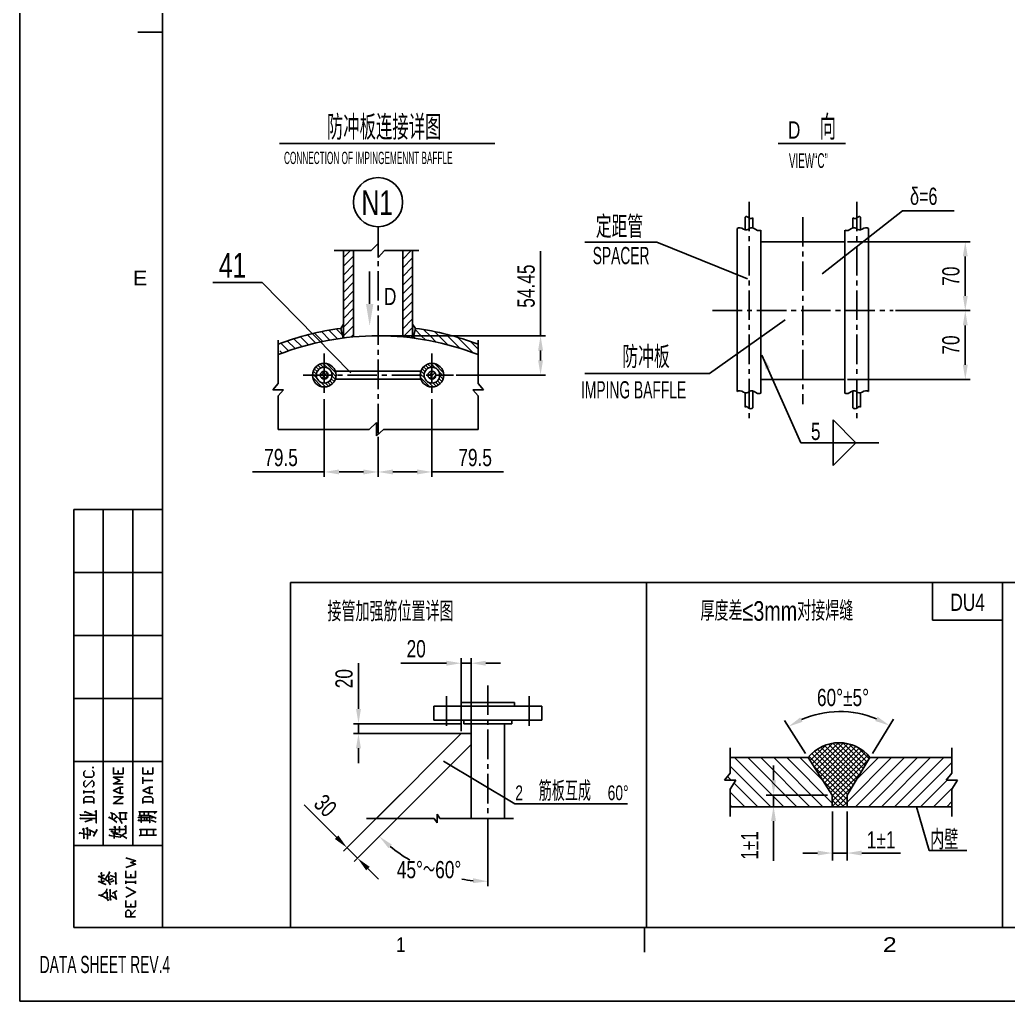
# Model space of a CAD drawing. Extents: x 0 to 840, y 0 to 594.
# Drawn here: x 0 to 201, y 0 to 199.5 of the extents above; entities that cross this region are included whole.
import ezdxf
from ezdxf.enums import TextEntityAlignment as Align

# ---------------------------------------------------------------- set-up
doc = ezdxf.new("R2010")
doc.units = 0
doc.header["$LTSCALE"] = 8
doc.linetypes.add('CENTER2', pattern=[1.125, 0.75, -0.125, 0.125, -0.125])
doc.layers.get('0').update_dxf_attribs({"color": 2, "linetype": 'CONTINUOUS'})
doc.layers.get('DEFPOINTS').update_dxf_attribs({"linetype": 'CONTINUOUS'})
for name, color, linetype in [('3', 3, 'CENTER2'), ('5', 2, 'CONTINUOUS'), ('BORDER', 2, 'CONTINUOUS'), ('OT', 1, 'CONTINUOUS'), ('TEXT', 7, 'CONTINUOUS'), ('X4600A1$0$BORDER', 7, 'CONTINUOUS')]:
    doc.layers.add(name, color=color, linetype=linetype)
doc.styles.get("Standard").update_dxf_attribs({"font": 'JDECSTD', "width": 0.75, "bigfont": 'HZDX'})
doc.styles.add('X4600A1$0$STANDARD', font='AUCAD', dxfattribs={"width": 0.8})
doc.dimstyles.get("Standard").update_dxf_attribs({"dimtxt": 0.18, "dimasz": 0.18, "dimexe": 0.18, "dimexo": 0.0625, "dimgap": 0.09, "dimtad": 0, "dimtih": 1, "dimtoh": 1, "dimzin": 0, "dimdsep": 46, "dimtxsty": 'Standard', "dimcen": 0.09, "dimadec": 0, "dimazin": 0, "dimtfac": 1, "dimtofl": 0, "dimtmove": 1, "dimatfit": 3, "dimfxl": 0, "dimtolj": 1, "dimarcsym": 0})
doc.dimstyles.new('STANDARD$0', dxfattribs={"dimscale": 0, "dimtxt": 3.5, "dimasz": 3, "dimexe": 1, "dimexo": 0.5, "dimgap": 1, "dimtad": 1, "dimdsep": 46, "dimtxsty": 'Standard', "dimcen": 0, "dimclrd": 7, "dimclre": 7, "dimclrt": 7, "dimadec": 0, "dimazin": 0, "dimtfac": 0.714286, "dimtmove": 0, "dimatfit": 3, "dimfxl": 0, "dimtolj": 1, "dimarcsym": 0})
doc.dimstyles.new('STANDARD$2', dxfattribs={"dimscale": 0, "dimtxt": 3.5, "dimasz": 3, "dimexe": 1, "dimexo": 0.0625, "dimgap": 0.09, "dimtad": 0, "dimtih": 1, "dimtoh": 1, "dimzin": 0, "dimdsep": 46, "dimtxsty": 'Standard', "dimcen": 0.09, "dimclrt": 7, "dimazin": 0, "dimtfac": 1, "dimtofl": 0, "dimtmove": 0, "dimatfit": 3, "dimfxl": 0, "dimtolj": 1, "dimarcsym": 0})
pattern_1 = [(315, (-214.8792, -75.3702), (0.3535534, 0.3535534), [])]
pattern_2 = [(45, (-214.8792, -75.3702), (-0.3535534, 0.3535534), [])]

# ---------------------------------------------------------------- blocks, each defined once
blk = doc.blocks.new('*X25')
at = {"color": 0}
for p, q in [((343.36, 144.54), (335.13, 152.77)), ((346.01, 144.54), (336.01, 154.54)), ((348.67, 144.54), (338.67, 154.54)), ((351.32, 144.54), (341.32, 154.54)), ((353.97, 144.54), (343.97, 154.54)), ((355.87, 145.3), (346.62, 154.54)), ((354.02, 149.79), (349.27, 154.54)), ((335.31, 149.95), (334.58, 150.67)), ((340.71, 144.54), (335.9, 149.35)), ((338.06, 144.54), (335.13, 147.47)), ((335.41, 144.54), (335.13, 144.82))]:
    blk.add_line(p, q, dxfattribs=at)
blk = doc.blocks.new('节点图')
for p, q in [((55.05, 85.12), (55.05, 15.12)), ((127.45, 85.12), (127.45, 15.12)), ((199.85, 85.12), (199.85, 15.12)), ((272.25, 85.12), (272.25, 15.12))]:
    blk.add_line(p, q)
at = {"layer": 'OT'}
blk.add_line((55.07, 85.12), (344.65, 85.12), dxfattribs=at)
blk = doc.blocks.new('*D30')
at = {"layer": 'DEFPOINTS', "color": 0}
for p in [(95.16, 64.21), (91.76, 52.17), (76.74, 37.15), (95.16, 35.15), (79.56, 28.54)]:
    blk.add_point(p, dxfattribs=at)
at = {"layer": 'TEXT', "color": 0}
for p, q in [((76.7, 37.11), (72.39, 32.79)), ((95.16, 35.09), (95.16, 23.36))]:
    blk.add_line(p, q, dxfattribs=at)
for start, end in [(230.509, 239.5237), (260.2715, 264.491)]:
    blk.add_arc((95.16, 55.57), 31.21, start, end, dxfattribs=at)
for points in [[(74.98, 31.11), (75.65, 31.85), (73.09, 33.5)], [(92.19, 25), (92.14, 24), (95.16, 24.36)]]:
    blk.add_solid(points, dxfattribs=at)
at = {"layer": 'TEXT', "color": 7, "insert": (83.22, 26.73), "char_height": 3.5, "attachment_point": 5}
blk.add_mtext('\\A1;45%%D～60%%D', dxfattribs=at)
blk = doc.blocks.new('*D31')
at = {"layer": 'DEFPOINTS', "color": 0}
for p in [(89.76, 68.71), (89.76, 54.41), (91.76, 54.41)]:
    blk.add_point(p, dxfattribs=at)
at = {"layer": 'TEXT', "color": 7, "lineweight": -2}
for p, q in [((86.76, 68.71), (77.45, 68.71)), ((89.76, 54.91), (89.76, 69.71)), ((91.76, 68.71), (89.76, 68.71)), ((91.76, 54.91), (91.76, 69.71)), ((94.76, 68.71), (97.76, 68.71))]:
    blk.add_line(p, q, dxfattribs=at)
at = {"layer": 'TEXT', "color": 7}
for points in [[(86.76, 69.21), (86.76, 68.21), (89.76, 68.71)], [(94.76, 69.21), (94.76, 68.21), (91.76, 68.71)]]:
    blk.add_solid(points, dxfattribs=at)
at = {"layer": 'TEXT', "color": 7, "insert": (80.61, 71.63), "char_height": 3.5, "attachment_point": 5}
blk.add_mtext('\\A1;20', dxfattribs=at)
blk = doc.blocks.new('*D32')
at = {"layer": 'DEFPOINTS', "color": 0}
for p in [(77.79, 42.44), (79.91, 40.32), (66.55, 31.2)]:
    blk.add_point(p, dxfattribs=at)
at = {"layer": 'TEXT', "color": 7, "lineweight": -2}
for p, q in [((77.44, 42.09), (65.85, 30.49)), ((64.43, 33.32), (57.84, 39.91)), ((79.56, 39.96), (67.97, 28.37)), ((68.68, 29.08), (66.55, 31.2)), ((70.8, 26.96), (72.92, 24.84))]:
    blk.add_line(p, q, dxfattribs=at)
at = {"layer": 'TEXT', "color": 7}
for points in [[(64.79, 33.68), (64.08, 32.97), (66.55, 31.2)], [(71.15, 27.31), (70.44, 26.6), (68.68, 29.08)]]:
    blk.add_solid(points, dxfattribs=at)
at = {"layer": 'TEXT', "color": 7, "insert": (62.14, 39.74), "char_height": 3.5, "attachment_point": 5, "rotation": 315}
blk.add_mtext('\\A1;30', dxfattribs=at)
blk = doc.blocks.new('*X26')
at = {"color": 0}
for p, q in [((42.62, 116.87), (45.78, 120.03)), ((43.04, 116.22), (47.21, 120.4)), ((43.45, 115.58), (48.38, 120.5)), ((50.99, 111.29), (43.51, 118.77)), ((43.86, 114.93), (49.39, 120.45)), ((51.39, 111.95), (44.13, 119.21)), ((44.28, 114.28), (50.3, 120.3)), ((44.69, 113.64), (51.12, 120.06)), ((51.79, 112.61), (44.8, 119.6)), ((45.11, 112.99), (51.88, 119.76)), ((45.52, 112.34), (52.57, 119.4)), ((52.19, 113.27), (45.53, 119.93)), ((45.93, 111.7), (53.22, 118.98)), ((52.6, 113.93), (46.32, 120.2)), ((53, 114.58), (47.19, 120.39)), ((53.4, 115.24), (48.15, 120.49)), ((53.81, 115.9), (49.24, 120.47)), ((54.21, 116.56), (50.52, 120.24)), ((54.61, 117.22), (52.25, 119.57)), ((50.18, 109.98), (42.43, 117.73)), ((42.44, 117.75), (43.21, 118.52)), ((50.58, 110.64), (42.95, 118.28)), ((46.35, 111.05), (53.81, 118.51)), ((46.76, 110.4), (54.35, 117.99)), ((47.11, 109.69), (54.57, 117.15)), ((50.11, 108.99), (43.32, 115.78)), ((50.11, 107.93), (45.21, 112.83)), ((47.11, 108.63), (52.9, 114.41)), ((47.11, 107.57), (51.22, 111.68)), ((49.49, 107.49), (47.1, 109.88)), ((48.43, 107.49), (47.11, 108.81)), ((48.09, 107.49), (50.11, 109.51)), ((47.37, 107.49), (47.11, 107.75)), ((49.15, 107.49), (50.11, 108.45))]:
    blk.add_line(p, q, dxfattribs=at)
blk = doc.blocks.new('*X27')
at = {"color": 0}
for p, q in [((50.11, 108.45), (59.15, 117.49)), ((51.8, 107.49), (61.8, 117.49)), ((52.06, 113.05), (56.5, 117.49)), ((54.46, 107.49), (64.46, 117.49)), ((57.11, 107.49), (67.11, 117.49)), ((59.76, 107.49), (69.76, 117.49)), ((62.41, 107.49), (71.42, 116.49)), ((65.06, 107.49), (70.47, 112.89)), ((67.71, 107.49), (71.64, 111.41)), ((70.37, 107.49), (71.42, 108.54))]:
    blk.add_line(p, q, dxfattribs=at)
blk = doc.blocks.new('*D65')
at = {"layer": 'DEFPOINTS', "color": 0}
for p in [(83.8, 122.87), (72.86, 114.74), (83.8, 107.59)]:
    blk.add_point(p, dxfattribs=at)
at = {"layer": 'TEXT', "color": 7, "lineweight": -2}
for p, q in [((83.8, 122.37), (83.8, 106.59)), ((72.86, 114.24), (72.86, 106.59)), ((75.86, 107.59), (80.8, 107.59)), ((83.8, 107.59), (98.37, 107.59))]:
    blk.add_line(p, q, dxfattribs=at)
at = {"layer": 'TEXT', "color": 7}
for points in [[(75.86, 108.09), (75.86, 107.09), (72.86, 107.59)], [(80.8, 108.09), (80.8, 107.09), (83.8, 107.59)]]:
    blk.add_solid(points, dxfattribs=at)
at = {"layer": 'TEXT', "color": 7, "insert": (92.59, 110.5), "char_height": 3.5, "attachment_point": 5}
blk.add_mtext('\\A1;79.5', dxfattribs=at)
blk = doc.blocks.new('*D66')
at = {"layer": 'DEFPOINTS', "color": 0}
for p in [(72.86, 135.27), (105.89, 135.27), (88.2, 127.27)]:
    blk.add_point(p, dxfattribs=at)
at = {"layer": 'TEXT', "color": 7, "lineweight": -2}
for p, q in [((105.89, 135.27), (105.89, 152.46)), ((73.36, 135.27), (106.89, 135.27)), ((105.89, 130.27), (105.89, 132.27)), ((88.7, 127.27), (106.89, 127.27))]:
    blk.add_line(p, q, dxfattribs=at)
at = {"layer": 'TEXT', "color": 7}
for points in [[(105.39, 132.27), (106.39, 132.27), (105.89, 135.27)], [(105.39, 130.27), (106.39, 130.27), (105.89, 127.27)]]:
    blk.add_solid(points, dxfattribs=at)
at = {"layer": 'TEXT', "color": 7, "insert": (102.97, 145.37), "char_height": 3.5, "attachment_point": 5, "rotation": 90}
blk.add_mtext('\\A1;54.45', dxfattribs=at)
blk = doc.blocks.new('*X63')
at = {"color": 0}
for p, q in [((61.96, 69.03), (63.32, 70.39)), ((73.96, 68.65), (75.69, 70.39)), ((61.96, 67.26), (63.96, 69.26)), ((73.96, 66.89), (75.96, 68.89)), ((61.96, 65.49), (63.96, 67.49)), ((73.96, 65.12), (75.96, 67.12)), ((61.96, 63.73), (63.96, 65.73)), ((73.96, 63.35), (75.96, 65.35)), ((61.96, 61.96), (63.96, 63.96)), ((73.96, 61.58), (75.96, 63.58)), ((61.96, 60.19), (63.96, 62.19)), ((61.96, 58.42), (63.96, 60.42)), ((73.96, 59.82), (75.96, 61.82)), ((61.96, 56.65), (63.96, 58.65)), ((73.96, 58.05), (75.96, 60.05)), ((61.96, 54.89), (63.96, 56.89)), ((73.96, 56.28), (75.96, 58.28)), ((73.96, 54.51), (75.96, 56.51)), ((61.96, 53.12), (63.96, 55.12)), ((74.05, 52.83), (75.96, 54.74)), ((63.39, 52.79), (63.96, 53.35)), ((75.64, 52.66), (75.96, 52.98))]:
    blk.add_line(p, q, dxfattribs=at)
blk = doc.blocks.new('*X64')
at = {"color": 0}
for p, q in [((61.7, 53.2), (60.47, 54.44)), ((77.75, 53.06), (76.5, 54.32)), ((79.52, 53.06), (78.27, 54.31)), ((53.43, 50.87), (51.83, 52.47)), ((54.82, 51.25), (53.19, 52.88)), ((56.24, 51.6), (54.58, 53.25)), ((57.69, 51.92), (56, 53.6)), ((59.17, 52.2), (57.46, 53.91)), ((60.69, 52.45), (58.94, 54.19)), ((76.49, 52.55), (76.14, 52.91)), ((78.59, 52.23), (77.75, 53.06)), ((80.78, 51.8), (79.52, 53.06)), ((81.29, 53.06), (80.43, 53.92)), ((83.11, 51.24), (81.29, 53.06)), ((83.05, 53.06), (82.71, 53.41)), ((85.58, 50.53), (83.05, 53.06)), ((88.26, 49.63), (85.12, 52.76)), ((50.75, 50.02), (49.18, 51.58)), ((52.08, 50.45), (50.49, 52.04)), ((89.29, 50.37), (87.71, 51.94)), ((49.45, 49.55), (48.96, 50.04))]:
    blk.add_line(p, q, dxfattribs=at)
blk = doc.blocks.new('*D67')
at = {"layer": 'DEFPOINTS', "color": 0}
for p in [(61.91, 122.87), (72.86, 115.24), (61.91, 107.59)]:
    blk.add_point(p, dxfattribs=at)
at = {"layer": 'TEXT', "color": 7, "lineweight": -2}
for p, q in [((61.91, 122.37), (61.91, 106.59)), ((72.86, 114.74), (72.86, 106.59)), ((61.91, 107.59), (47.34, 107.59)), ((69.86, 107.59), (64.91, 107.59))]:
    blk.add_line(p, q, dxfattribs=at)
at = {"layer": 'TEXT', "color": 7}
for points in [[(64.91, 108.09), (64.91, 107.09), (61.91, 107.59)], [(69.86, 108.09), (69.86, 107.09), (72.86, 107.59)]]:
    blk.add_solid(points, dxfattribs=at)
at = {"layer": 'TEXT', "color": 7, "insert": (53.12, 110.5), "char_height": 3.5, "attachment_point": 5}
blk.add_mtext('\\A1;79.5', dxfattribs=at)
blk = doc.blocks.new('*D68')
at = {"layer": 'DEFPOINTS', "color": 0}
for p in [(167.77, 154.39), (192.25, 154.39), (177.57, 140.39)]:
    blk.add_point(p, dxfattribs=at)
at = {"layer": 'TEXT', "color": 7, "lineweight": -2}
for p, q in [((168.27, 154.39), (193.25, 154.39)), ((192.25, 143.39), (192.25, 151.39)), ((178.07, 140.39), (193.25, 140.39))]:
    blk.add_line(p, q, dxfattribs=at)
at = {"layer": 'TEXT', "color": 7}
for points in [[(191.75, 151.39), (192.75, 151.39), (192.25, 154.39)], [(191.75, 143.39), (192.75, 143.39), (192.25, 140.39)]]:
    blk.add_solid(points, dxfattribs=at)
at = {"layer": 'TEXT', "color": 7, "insert": (189.34, 147.39), "char_height": 3.5, "attachment_point": 5, "rotation": 90}
blk.add_mtext('\\A1;70', dxfattribs=at)
blk = doc.blocks.new('*D69')
at = {"layer": 'DEFPOINTS', "color": 0}
for p in [(178.07, 140.39), (167.77, 126.39), (192.25, 126.39)]:
    blk.add_point(p, dxfattribs=at)
at = {"layer": 'TEXT', "color": 7, "lineweight": -2}
for p, q in [((178.57, 140.39), (193.25, 140.39)), ((192.25, 137.39), (192.25, 129.39)), ((168.27, 126.39), (193.25, 126.39))]:
    blk.add_line(p, q, dxfattribs=at)
at = {"layer": 'TEXT', "color": 7}
for points in [[(191.75, 137.39), (192.75, 137.39), (192.25, 140.39)], [(191.75, 129.39), (192.75, 129.39), (192.25, 126.39)]]:
    blk.add_solid(points, dxfattribs=at)
at = {"layer": 'TEXT', "color": 7, "insert": (189.34, 133.39), "char_height": 3.5, "attachment_point": 5, "rotation": 90}
blk.add_mtext('\\A1;70', dxfattribs=at)
blk = doc.blocks.new('*D93')
at = {"layer": 'DEFPOINTS', "color": 0}
for p in [(68.87, 56.41), (90.26, 56.41), (91.76, 54.41)]:
    blk.add_point(p, dxfattribs=at)
at = {"layer": 'TEXT', "color": 7, "lineweight": -2}
for p, q in [((68.87, 59.41), (68.87, 68.73)), ((89.76, 56.41), (67.87, 56.41)), ((68.87, 54.41), (68.87, 56.41)), ((91.26, 54.41), (67.87, 54.41)), ((68.87, 51.41), (68.87, 48.41))]:
    blk.add_line(p, q, dxfattribs=at)
at = {"layer": 'TEXT', "color": 7}
for points in [[(68.37, 59.41), (69.37, 59.41), (68.87, 56.41)], [(68.37, 51.41), (69.37, 51.41), (68.87, 54.41)]]:
    blk.add_solid(points, dxfattribs=at)
at = {"layer": 'TEXT', "color": 7, "insert": (65.95, 65.57), "char_height": 3.5, "attachment_point": 5, "rotation": 90}
blk.add_mtext('\\A1;20', dxfattribs=at)
blk = doc.blocks.new('C')
at = {"layer": '5'}
blk.add_line((0, 0), (0, 0), dxfattribs=at)
blk.add_line((0, 0), (0, 0), dxfattribs=at)
blk.add_line((0, 0), (0, 0), dxfattribs=at)
blk.add_line((0, 0), (0, 0), dxfattribs=at)
at = {"layer": 'BORDER', "color": 2}
for p, q in [((-18.03, 0), (-18.03, 84.99)), ((0, 84.99), (-18.03, 84.99)), ((-12.02, 16.63), (-12.02, 84.99)), ((-6.01, 16.63), (-6.01, 84.99)), ((0, 72.18), (-18.03, 72.18)), ((0, 59.37), (-18.03, 59.37)), ((0, 46.56), (-18.03, 46.56)), ((0, 33.75), (-18.03, 33.75)), ((0, 16.63), (-18.03, 16.63)), ((0, 0), (-18.03, 0))]:
    blk.add_line(p, q, dxfattribs=at)
for points in [[(-13.96, 32.54), (-14.29, 32.54)], [(-7.96, 31.21), (-9.96, 31.21), (-9.96, 32.54)], [(-7.96, 31.21), (-7.96, 32.54)], [(-1.95, 31.21), (-3.96, 31.21), (-3.96, 32.54)], [(-1.95, 31.21), (-1.95, 32.54)], [(-14.29, 31.87), (-13.96, 31.53), (-13.96, 30.87), (-14.29, 30.53), (-15.63, 30.53), (-15.96, 30.87), (-15.96, 31.53), (-15.63, 31.87)], [(-7.96, 29.2), (-9.96, 29.2), (-8.62, 29.87), (-9.96, 30.53), (-7.96, 30.53)], [(-8.96, 31.21), (-8.96, 31.87)], [(-3.96, 29.2), (-3.96, 30.53)], [(-2.96, 31.21), (-2.96, 31.87)], [(-14.29, 28.54), (-13.96, 28.87), (-13.96, 29.54), (-14.29, 29.87), (-15.63, 28.54), (-15.96, 28.87), (-15.96, 29.54), (-15.63, 29.87)], [(-7.96, 27.2), (-8.62, 27.2), (-9.96, 27.86), (-8.62, 28.54), (-7.96, 28.54)], [(-8.62, 27.2), (-8.62, 28.54)], [(-3.96, 29.87), (-1.95, 29.87)], [(-1.95, 27.2), (-2.62, 27.2), (-3.96, 27.86), (-2.62, 28.54), (-1.95, 28.54)], [(-2.62, 27.2), (-2.62, 28.54)], [(-15.96, 27.2), (-15.96, 27.86)], [(-15.96, 27.54), (-13.96, 27.54)], [(-13.96, 25.19), (-13.96, 26.2), (-14.29, 26.53), (-15.63, 26.53), (-15.96, 26.2), (-15.96, 25.19)], [(-13.96, 27.2), (-13.96, 27.86)], [(-7.96, 25.19), (-9.96, 25.19), (-7.96, 26.53), (-9.96, 26.53)], [(-1.95, 25.19), (-1.95, 26.2), (-2.29, 26.53), (-3.62, 26.53), (-3.96, 26.2), (-3.96, 25.19)], [(-15.96, 25.53), (-13.96, 25.53)], [(-3.96, 25.53), (-1.95, 25.53)], [(-16.78, 22.81), (-16.62, 22.93), (-16.7, 22.84), (-13.54, 22.84)], [(-16.74, 22), (-16.62, 22.24), (-16.66, 22.12), (-13.46, 22.12), (-13.46, 21.25), (-13.46, 23.71), (-13.7, 23.56), (-13.5, 23.44)], [(-15.9, 23.38), (-15.62, 23.56), (-15.7, 23.5), (-14.3, 22.96)], [(-10.97, 22.31), (-10.77, 22.43), (-10.85, 22.37), (-10.25, 22.1), (-9.81, 21.8), (-9.25, 21.32)], [(-10.21, 22.16), (-10.21, 23.18), (-10.49, 23.33), (-9.77, 23.03), (-9.17, 22.46), (-8.65, 21.92), (-8.17, 21.14)], [(-9.85, 22.04), (-9.25, 22.46)], [(-8.77, 21.95), (-8.69, 22.01), (-7.25, 22.01), (-7.49, 22.01), (-7.49, 23.27), (-7.21, 23.27), (-8.81, 23.27), (-8.57, 23.27), (-8.57, 22.07)], [(-4.97, 21.7), (-4.77, 21.88), (-4.89, 21.76), (-2.57, 21.76), (-2.57, 21.31), (-2.57, 22.69), (-2.57, 22.33), (-4.89, 22.33), (-4.29, 22.33), (-4.29, 21.34), (-4.29, 22.63), (-4.29, 22.33), (-3.65, 22.33), (-3.65, 21.73)], [(-4.97, 22.3), (-4.77, 22.45)], [(-4.81, 22.72), (-4.61, 22.78), (-2.81, 22.78), (-2.41, 22.69), (-1.94, 22.48), (-1.54, 22.33), (-1.26, 22.15)], [(-4.57, 22.78), (-4.57, 23.53), (-4.77, 23.53), (-1.18, 23.53), (-3.69, 23.53), (-3.69, 22.84), (-3.69, 23.5), (-2.81, 23.5), (-2.81, 22.84)], [(-3.17, 21.7), (-3.17, 22.33)], [(-2.29, 22.21), (-1.82, 22.39)], [(-1.66, 23.14), (-1.26, 23.53)], [(-16.02, 18.34), (-15.86, 18.22), (-15.98, 18.13), (-15.98, 20.11), (-16.22, 19.93), (-16.06, 19.81)], [(-15.78, 21.49), (-14.54, 21.85), (-14.62, 21.88), (-14.3, 21.79)], [(-15.38, 18.19), (-15.22, 18.07), (-15.26, 17.98), (-15.26, 20.26), (-15.5, 20.14), (-15.38, 19.99)], [(-10.81, 19.82), (-10.69, 19.97), (-10.73, 19.91), (-7.45, 19.91), (-7.45, 19.07), (-7.45, 20.69), (-7.65, 20.51), (-7.49, 20.42)], [(-9.61, 19.37), (-9.61, 20.51), (-9.81, 20.39), (-9.65, 20.33)], [(-8.69, 19.28), (-8.69, 20.51), (-8.85, 20.36), (-8.69, 20.27)], [(-2.25, 21.79), (-1.3, 21.37)], [(-16.9, 19.03), (-16.7, 19.27), (-16.78, 19.21), (-14.74, 18.73)], [(-14.7, 18.67), (-14.7, 19.72), (-14.9, 19.81), (-13.7, 19.24), (-13.98, 18.58), (-13.34, 19.75), (-13.46, 19.81), (-13.22, 19.75)], [(-10.81, 18.59), (-10.69, 18.8), (-10.73, 18.71), (-8.57, 18.32), (-7.61, 19.16)], [(-10.41, 19.37), (-10.25, 19.58), (-10.33, 19.52), (-9.01, 19.1)], [(-9.81, 18.08), (-9.81, 19.01), (-10.05, 19.07), (-9.41, 18.98), (-8.81, 18.89), (-8.17, 18.68), (-7.69, 18.44), (-7.25, 18.11)], [(-4.69, 18.64), (-4.45, 18.76), (-1.26, 18.76), (-1.78, 18.76), (-1.78, 19.9), (-1.3, 19.9), (-4.61, 19.9), (-4.41, 19.9), (-4.41, 18.79), (-3.17, 18.79), (-3.17, 19.93)], [(-7.44, 12.18), (-5.44, 12.84), (-6.44, 13.17), (-5.44, 13.51), (-7.44, 14.18)], [(-13.03, 10.26), (-12.83, 10.43), (-12.87, 10.38), (-11.87, 9.9), (-11.47, 9.69), (-11.19, 9.45), (-10.87, 9.18), (-10.55, 8.67)], [(-12.35, 10.17), (-12.35, 11.13), (-12.55, 11.01), (-12.39, 10.89)], [(-12.31, 10.41), (-11.79, 10.71)], [(-11.67, 9.81), (-11.43, 10.11), (-11.23, 10.41), (-11.07, 10.65), (-10.83, 10.98), (-10.79, 11.27), (-10.67, 11.03)], [(-10.87, 9.3), (-10.87, 10.47)], [(-10.59, 10.55), (-9.59, 10.23)], [(-9.47, 9.11), (-9.31, 8.94), (-9.47, 8.85), (-9.47, 11.1), (-9.67, 10.98), (-9.43, 10.83)], [(-5.44, 10.17), (-7.44, 10.17), (-7.44, 11.5)], [(-6.44, 10.17), (-6.44, 10.84)], [(-5.44, 10.17), (-5.44, 11.5)], [(-13.07, 9.21), (-12.83, 9.39), (-12.91, 9.33), (-11.51, 8.7), (-12.35, 9.06), (-12.35, 9.9), (-12.35, 9.23), (-11.79, 9.47)], [(-10.71, 9.71), (-10.07, 9.95)], [(-10.55, 9.23), (-9.79, 9.51)], [(-7.44, 8.83), (-7.44, 9.5)], [(-7.44, 9.17), (-5.44, 9.17)], [(-7.44, 6.16), (-5.44, 7.17), (-7.44, 8.17)], [(-5.44, 8.83), (-5.44, 9.5)], [(-12.99, 6.54), (-12.79, 6.59), (-12.23, 6.39), (-11.95, 6.27), (-11.71, 6.11), (-11.43, 5.94), (-11.19, 5.75), (-10.99, 5.4)], [(-12.59, 6.56), (-12.31, 6.66), (-12.03, 6.78), (-11.83, 6.95), (-11.59, 7.19), (-11.39, 7.47), (-11.31, 7.86)], [(-11.23, 6.2), (-11.07, 6.08), (-11.23, 5.99), (-11.23, 7.16), (-11.47, 7.04), (-11.27, 6.95)], [(-10.59, 5.82), (-10.43, 5.7), (-10.59, 5.6), (-10.59, 7.71), (-10.75, 7.55), (-10.59, 7.47)], [(-10.23, 6.87), (-9.27, 7.43), (-9.71, 7.16), (-9.35, 5.7), (-9.39, 5.91), (-10.55, 6.47)], [(-5.44, 4.16), (-7.44, 4.16), (-7.44, 5.5)], [(-6.44, 4.16), (-6.44, 4.83)], [(-5.44, 4.16), (-5.44, 5.5)], [(-5.44, 2.16), (-7.44, 2.16), (-7.44, 3.16), (-7.11, 3.5), (-6.77, 3.5), (-6.44, 3.16), (-6.44, 2.16)], [(-6.44, 2.49), (-5.44, 3.5)]]:
    blk.add_lwpolyline(points, dxfattribs=at)
at = {"layer": 'X4600A1$0$BORDER', "color": 5}
blk.add_line((0, 0), (0, 0), dxfattribs=at)
blk.add_line((0, 0), (0, 0), dxfattribs=at)

msp = doc.modelspace()

# ---------------------------------------------------------------- hatches: boundary and pattern name
at = {"layer": 'TEXT'}
h = msp.add_hatch(color=256, dxfattribs=at)
h.paths.add_polyline_path([(80.458, 136.768), (79.856, 137.663), (79.856, 134.829, -0.0004665), (79.96, 134.816)])
h.paths.add_polyline_path([(65.856, 137.663), (65.255, 136.768), (65.753, 134.816, -0.0004665), (65.856, 134.829)])
h = msp.add_hatch(dxfattribs=at)
h.set_pattern_fill('_USER', color=256, scale=0.5, angle=315, style=0, pattern_type=0)
h.set_pattern_definition(pattern_1)
h.paths.add_polyline_path([(61.908, 129.666, 0.4142136), (59.508, 127.266), (60.308, 127.266, -0.4142136), (61.908, 128.866)])
h.paths.add_polyline_path([(60.308, 127.266), (59.508, 127.266, 0.4142136), (61.908, 124.866), (61.908, 125.666, -0.4142136)])
h.paths.add_polyline_path([(64.308, 127.266), (63.508, 127.266, -0.4142136), (61.908, 125.666), (61.908, 124.866, 0.4142136)])
h.paths.add_polyline_path([(61.908, 129.666), (61.908, 128.866, -0.4142136), (63.508, 127.266), (64.308, 127.266, 0.4142136)])
h = msp.add_hatch(dxfattribs=at)
h.set_pattern_fill('_USER', color=256, scale=0.5, angle=315, style=0, pattern_type=0)
h.set_pattern_definition(pattern_1)
h.paths.add_polyline_path([(83.805, 128.866), (83.805, 129.666, 0.4142136), (81.405, 127.266), (82.205, 127.266, -0.4142136)])
h.paths.add_polyline_path([(82.205, 127.266), (81.405, 127.266, 0.4142136), (83.805, 124.866), (83.805, 125.666, -0.4142136)])
h.paths.add_polyline_path([(86.205, 127.266), (85.405, 127.266, -0.4142136), (83.805, 125.666), (83.805, 124.866, 0.4142136)])
h.paths.add_polyline_path([(83.805, 129.666), (83.805, 128.866, -0.4142136), (85.405, 127.266), (86.205, 127.266, 0.4142136)])
h = msp.add_hatch(dxfattribs=at)
h.set_pattern_fill('_USER', color=256, scale=0.5, angle=45, style=0, pattern_type=0)
h.set_pattern_definition(pattern_2)
h.paths.add_polyline_path([(61.908, 128.066, 0.4142136), (61.108, 127.266), (61.908, 127.266)])
h.paths.add_polyline_path([(61.908, 128.066), (61.908, 127.266), (62.708, 127.266, 0.4142136)])
h.paths.add_polyline_path([(62.708, 127.266), (61.908, 127.266), (61.908, 126.466, 0.4142136)])
h.paths.add_polyline_path([(61.908, 127.266), (61.108, 127.266, 0.4142136), (61.908, 126.466)])
h = msp.add_hatch(dxfattribs=at)
h.set_pattern_fill('_USER', color=256, scale=0.5, angle=45, style=0, pattern_type=0)
h.set_pattern_definition(pattern_2)
h.paths.add_polyline_path([(83.805, 128.066), (83.805, 127.266), (84.605, 127.266, 0.4142136)])
h.paths.add_polyline_path([(83.805, 128.066, 0.4142136), (83.005, 127.266), (83.805, 127.266)])
h.paths.add_polyline_path([(83.805, 127.266), (83.005, 127.266, 0.4142136), (83.805, 126.466)])
h.paths.add_polyline_path([(84.605, 127.266), (83.805, 127.266), (83.805, 126.466, 0.4142136)])

# ---------------------------------------------------------------- linework, layer by layer
for p, q in [((0, 0), (0, 594)), ((71.43, 152.594), (72.853, 154.02)), ((72.853, 154.02), (72.853, 151.169)), ((63.94, 152.594), (71.43, 152.594)), ((72.853, 151.169), (74.178, 152.594)), ((74.178, 152.594), (81.133, 152.594)), ((71.141, 141.753), (71.141, 148.371)), ((52.526, 125.559), (52.526, 134.366)), ((93.186, 125.559), (93.186, 134.366)), ((51.456, 124.284), (52.526, 125.559)), ((94.256, 124.284), (93.186, 125.559)), ((53.596, 124.284), (51.456, 124.284)), ((52.526, 123.065), (53.596, 124.284)), ((52.526, 116.247), (52.526, 123.065)), ((93.186, 123.065), (92.116, 124.284)), ((92.116, 124.284), (94.256, 124.284)), ((93.186, 116.247), (93.186, 123.065)), ((71.073, 116.247), (72.521, 117.673)), ((72.521, 117.673), (72.521, 114.928)), ((52.526, 116.247), (71.073, 116.247)), ((72.521, 114.928), (73.926, 116.247)), ((73.926, 116.247), (93.186, 116.247)), ((199.853, 85.117), (133.853, 85.117)), ((185.587, 85.117), (185.587, 77.429)), ((185.587, 77.429), (199.853, 77.429)), ((159.782, 50.378), (155.484, 57.091)), ((173.396, 50.388), (177.635, 57.317)), ((144.473, 46.327), (144.473, 51.535)), ((189.513, 46.327), (189.513, 51.535)), ((160.321, 49.535), (144.473, 49.535)), ((144.473, 49.535), (144.473, 46.327)), ((144.473, 49.535), (144.473, 46.327)), ((144.473, 46.327), (143.316, 44.941)), ((144.473, 46.327), (143.316, 44.941)), ((144.473, 46.327), (143.316, 44.941)), ((153.261, 44.906), (153.261, 47.906)), ((189.513, 46.327), (188.356, 44.941)), ((143.316, 44.941), (145.616, 44.941)), ((143.316, 44.941), (145.616, 44.941)), ((143.316, 44.941), (145.616, 44.941)), ((143.61, 44.941), (143.45, 45.101)), ((145.616, 44.941), (144.473, 43.102)), ((145.616, 44.941), (144.473, 43.102)), ((145.616, 44.941), (144.473, 43.102)), ((188.356, 44.941), (190.656, 44.941)), ((190.656, 44.941), (189.513, 43.102)), ((144.473, 37.535), (144.473, 43.102)), ((144.473, 43.102), (144.473, 39.535)), ((144.473, 43.102), (144.473, 39.535)), ((189.513, 37.535), (189.513, 43.102)), ((164.206, 41.906), (151.761, 41.906)), ((153.261, 39.631), (153.261, 41.906)), ((165.206, 39.535), (165.206, 42.01)), ((165.206, 41.906), (165.206, 39.535)), ((165.234, 38.535), (165.234, 28.618)), ((168.206, 38.542), (168.206, 28.618)), ((182.299, 39.535), (184.908, 30.67)), ((153.261, 36.631), (153.261, 28.56)), ((192.573, 30.67), (184.908, 30.67)), ((162.234, 30.118), (159.234, 30.118)), ((165.234, 30.118), (168.206, 30.118)), ((171.206, 30.118), (174.206, 30.118)), ((174.206, 30.118), (179.082, 30.118)), ((840, 0), (0, 0))]:
    msp.add_line(p, q)
at = {"ltscale": 8}
for p, q in [((165.359, 118.19), (170.006, 113.543)), ((165.359, 118.19), (165.359, 113.543)), ((158.815, 113.543), (174.686, 113.543)), ((165.359, 108.896), (170.006, 113.543)), ((165.359, 108.896), (165.359, 113.543))]:
    msp.add_line(p, q, dxfattribs=at)
msp.add_circle((72.853, 162.424), 5)
msp.add_arc((166.74, 39.51), 19.376, 67.41953, 113.75027)
for points in [[(71.891, 141.753), (70.391, 141.753), (71.141, 137.253)], [(159.173, 56.804), (158.7, 57.686), (156.292, 55.828)], [(174.407, 57.846), (173.953, 56.955), (176.853, 56.038)], [(152.761, 44.906), (153.761, 44.906), (153.261, 41.906)], [(152.761, 36.631), (153.761, 36.631), (153.261, 39.631)], [(162.234, 30.618), (162.234, 29.618), (165.234, 30.118)], [(171.206, 30.618), (171.206, 29.618), (168.206, 30.118)]]:
    msp.add_solid(points)
at = {"layer": '3'}
for p, q in [((148.276, 162.508), (148.276, 117.804)), ((170.173, 162.508), (170.173, 117.804)), ((159.225, 159.388), (159.225, 121.388)), ((72.856, 157.424), (72.856, 115.242)), ((140.876, 140.388), (177.573, 140.388)), ((61.908, 131.666), (61.908, 122.866)), ((83.805, 131.666), (83.805, 122.866)), ((57.631, 127.266), (88.205, 127.266)), ((95.164, 64.212), (95.164, 35.149)), ((86.776, 62.012), (86.776, 55.112)), ((103.553, 62.012), (103.553, 55.112))]:
    msp.add_line(p, q, dxfattribs=at)
at = {"layer": '5'}
msp.add_line((29, 15), (29, 15), dxfattribs=at)
msp.add_line((29, 15), (29, 15), dxfattribs=at)
at = {"layer": 'OT'}
for p, q in [((29, 15), (29, 581)), ((52.793, 174.363), (96.618, 174.363)), ((154.225, 174.363), (167.923, 174.363)), ((147.476, 159.406), (147.476, 156.815)), ((149.076, 159.261), (149.076, 157.174)), ((169.373, 159.261), (169.373, 157.174)), ((170.973, 159.406), (170.973, 156.815)), ((145.876, 157.093), (145.876, 123.966)), ((172.573, 157.093), (172.573, 123.966)), ((150.676, 156.715), (150.676, 123.588)), ((167.773, 156.715), (167.773, 123.588)), ((114.916, 154.273), (129.501, 154.273)), ((150.676, 154.388), (167.773, 154.388)), ((65.856, 152.594), (65.856, 134.829)), ((67.856, 152.594), (67.856, 135.045)), ((77.856, 152.594), (77.856, 135.045)), ((79.856, 152.594), (79.856, 134.829)), ((39.281, 146.133), (49.281, 146.133)), ((65.255, 136.768), (65.856, 137.663)), ((65.753, 134.816), (65.255, 136.768)), ((80.458, 136.768), (79.856, 137.663)), ((79.96, 134.816), (80.458, 136.768)), ((64.17, 128.066), (81.542, 128.066)), ((114.916, 127.628), (140.235, 127.628)), ((64.17, 126.466), (81.542, 126.466)), ((150.676, 126.388), (167.773, 126.388)), ((147.476, 123.687), (147.476, 120.757)), ((149.076, 124.046), (149.076, 120.612)), ((169.373, 124.046), (169.373, 120.612)), ((170.973, 123.687), (170.973, 120.757)), ((100.564, 60.712), (89.764, 60.712)), ((89.764, 60.712), (89.764, 60.012)), ((100.564, 60.712), (100.564, 60.012)), ((106.164, 60.012), (84.164, 60.012)), ((84.164, 60.012), (84.164, 57.112)), ((106.164, 60.012), (106.164, 57.112)), ((106.164, 57.112), (84.164, 57.112)), ((90.264, 57.112), (90.264, 56.412)), ((100.064, 56.412), (90.264, 56.412)), ((91.764, 56.412), (91.764, 37.149)), ((98.564, 56.412), (98.564, 37.149)), ((100.064, 57.112), (100.064, 56.412)), ((89.764, 54.412), (72.502, 37.149)), ((91.764, 54.412), (89.764, 54.412)), ((91.764, 52.169), (76.745, 37.149)), ((160.321, 49.535), (144.473, 49.535)), ((144.473, 49.535), (160.321, 49.535)), ((165.206, 41.906), (160.321, 49.535)), ((168.206, 41.906), (172.874, 49.535)), ((172.874, 49.535), (189.513, 49.535)), ((165.206, 39.535), (165.206, 41.906)), ((165.206, 41.906), (165.206, 39.535)), ((168.206, 41.906), (168.206, 39.535)), ((168.206, 41.906), (168.206, 39.535)), ((144.473, 39.535), (189.513, 39.535)), ((825, 15), (29, 15))]:
    msp.add_line(p, q, dxfattribs=at)
for centre, radius in [((61.908, 127.266), 2.4), ((61.908, 127.266), 1.6), ((83.805, 127.266), 2.4), ((83.805, 127.266), 1.6), ((61.908, 127.266), 0.8), ((83.805, 127.266), 0.8)]:
    msp.add_circle(centre, radius, dxfattribs=at)
for centre, radius, start, end in [((72.856, 79.37), 57.899, 97.54442, 110.55652), ((72.856, 79.37), 57.899, 69.44348, 82.45558), ((72.856, 79.37), 55.899, 68.67275, 111.32725), ((166.598, 44.506), 8.043, 38.70723, 141.29277)]:
    msp.add_arc(centre, radius, start, end, dxfattribs=at)
at = {"layer": 'TEXT'}
for p, q in [((179.451, 160.695), (163.169, 147.865)), ((189.957, 160.695), (179.451, 160.695)), ((129.501, 154.273), (147.998, 146.841)), ((49.281, 146.133), (67.336, 127.721)), ((140.235, 127.628), (155.618, 138.539)), ((100.68, 40.126), (86.162, 48.821)), ((100.68, 40.126), (123.567, 40.126)), ((84.237, 37.149), (70.502, 37.149)), ((84.237, 37.149), (84.837, 36.249)), ((84.837, 38.049), (84.837, 36.249)), ((84.837, 38.049), (85.437, 37.149)), ((100.398, 37.149), (85.437, 37.149))]:
    msp.add_line(p, q, dxfattribs=at)
for points, knots in [([(147.476, 159.406), (147.567, 159.481), (147.864, 159.638), (148.375, 158.945), (148.843, 159.12), (149.076, 159.261)], [0.3377488, 0.3377488, 0.3377488, 0.3377488, 0.6763047, 1.435316, 2.1614945, 2.1614945, 2.1614945, 2.1614945]), ([(170.973, 159.406), (170.882, 159.481), (170.585, 159.638), (170.074, 158.945), (169.606, 159.12), (169.373, 159.261)], [0.3377488, 0.3377488, 0.3377488, 0.3377488, 0.6763047, 1.435316, 2.1614945, 2.1614945, 2.1614945, 2.1614945]), ([(145.876, 157.093), (146.068, 157.193), (146.7, 157.405), (147.688, 156.371), (148.775, 157.664), (149.767, 156.579), (150.448, 156.639), (150.676, 156.715)], [0.4482038, 0.4482038, 0.4482038, 0.4482038, 1.0712035, 2.4865719, 3.4430845, 4.8929231, 5.626596, 5.626596, 5.626596, 5.626596]), ([(172.573, 157.093), (172.381, 157.193), (171.749, 157.405), (170.761, 156.371), (169.674, 157.664), (168.682, 156.579), (168.001, 156.639), (167.773, 156.715)], [0.4482038, 0.4482038, 0.4482038, 0.4482038, 1.0712035, 2.4865719, 3.4430845, 4.8929231, 5.626596, 5.626596, 5.626596, 5.626596]), ([(145.876, 123.966), (146.068, 124.066), (146.7, 124.277), (147.688, 123.243), (148.775, 124.537), (149.767, 123.451), (150.448, 123.511), (150.676, 123.588)], [0.4482038, 0.4482038, 0.4482038, 0.4482038, 1.0712035, 2.4865719, 3.4430845, 4.8929231, 5.626596, 5.626596, 5.626596, 5.626596]), ([(172.573, 123.966), (172.381, 124.066), (171.749, 124.277), (170.761, 123.243), (169.674, 124.537), (168.682, 123.451), (168.001, 123.511), (167.773, 123.588)], [0.4482038, 0.4482038, 0.4482038, 0.4482038, 1.0712035, 2.4865719, 3.4430845, 4.8929231, 5.626596, 5.626596, 5.626596, 5.626596]), ([(147.476, 120.757), (147.567, 120.833), (147.864, 120.989), (148.375, 120.296), (148.843, 120.472), (149.076, 120.612)], [0.3377488, 0.3377488, 0.3377488, 0.3377488, 0.6763047, 1.435316, 2.1614945, 2.1614945, 2.1614945, 2.1614945]), ([(170.973, 120.757), (170.882, 120.833), (170.585, 120.989), (170.074, 120.296), (169.606, 120.472), (169.373, 120.612)], [0.3377488, 0.3377488, 0.3377488, 0.3377488, 0.6763047, 1.435316, 2.1614945, 2.1614945, 2.1614945, 2.1614945])]:
    msp.add_open_spline(points, degree=3, knots=knots, dxfattribs=at)
at = {"layer": 'X4600A1$0$BORDER', "color": 3}
for p, q in [((29, 197), (24, 197)), ((127, 15), (127, 10))]:
    msp.add_line(p, q, dxfattribs=at)
at = {"layer": 'X4600A1$0$BORDER', "color": 5}
msp.add_line((29, 15), (29, 15), dxfattribs=at)
at = {"layer": 'X4600A1$0$BORDER', "color": 1}
msp.add_line((0, 0), (0, 0), dxfattribs=at)

# ---------------------------------------------------------------- block references
for name, p in [('*X63', (3.899, 82.204)), ('*X64', (3.899, 82.204)), ('*X26', (118.096, -67.954)), ('*X25', (-190.66, -105.006)), ('*X27', (118.096, -67.954))]:
    msp.add_blockref(name, p)
at = {"layer": 'TEXT'}
for name, p in [('C', (29, 15)), ('节点图', (0, 0))]:
    msp.add_blockref(name, p, dxfattribs=at)

# ---------------------------------------------------------------- texts
for s, height, width, p in [('防冲板连接详图', 5, 0.7, (62.451, 175.122)), ('向', 5, 0.7, (162.642, 175.122)), ('D', 3.5, 0.75, (156.181, 175.356)), ('CONNECTION OF IMPINGEMENNT BAFFLE', 2.5, 0.5, (53.731, 170.182)), ('VIEW“C”', 3, 0.5, (156.393, 169.385)), ('N1', 5, 0.75, (69.478, 159.812)), ('41', 5, 0.75, (40.482, 147.109)), ('5', 3.5, 0.75, (160.871, 114.083)), ('接管加强筋位置详图', 4, 0.75, (62.551, 77.222)), ('厚度差≤3mm对接焊缝', 4, 0.75, (138.403, 77.331)), ('内壁', 4, 0.75, (185.119, 30.845))]:
    msp.add_text(s, height=height, dxfattribs=dict(width=width)).set_placement(p)
at = {"linetype": 'Continuous', "width": 0.7}
msp.add_text('δ=6', height=3.5, dxfattribs=at).set_placement((181.025, 161.886))
at = {"color": 7}
for s, height, width, p in [('定距管', 4.5, 0.75, (117.126, 155.162)), ('防冲板', 4.5, 0.75, (122.534, 128.693)), ('IMPING BAFFLE', 3.5, 0.6, (114.122, 122.54)), ('筋板互成', 4, 0.7, (105.515, 40.723)), ('2', 3, 0.7, (100.756, 40.869)), ('60%%D', 3, 0.7, (119.536, 40.869)), ('DATA SHEET REV.4 ', 3.5, 0.6, (4.049, 5.721))]:
    msp.add_text(s, height=height, dxfattribs=dict(at, width=width)).set_placement(p)
at = {"color": 7, "width": 0.6}
msp.add_text('SPACER', height=3.5, dxfattribs=at).set_placement((122.268, 151.579), align=Align.MIDDLE)
at = {"width": 0.75}
for s, p in [('D', (75.31, 143.268)), ('DU4', (192.727, 81.075)), ('60%%d%%1285%%D', (167.387, 61.751)), ('1%%1281', (175.143, 32.814))]:
    msp.add_text(s, height=3.5, dxfattribs=at).set_placement(p, align=Align.MIDDLE)
msp.add_text('1%%1281', height=3.5, rotation=90, dxfattribs=at).set_placement((148.42, 31.664), align=Align.MIDDLE)
at = {"layer": 'X4600A1$0$BORDER', "color": 3, "style": 'X4600A1$0$STANDARD', "oblique": 0.00002}
for s, width, p, p2 in [('E', 1.218, (23, 145.5), (25.947, 145.5)), ('1', 1.194118, (76.5, 10), (78.465, 10)), ('2', 1.16, (175.5, 10), (178.306, 10))]:
    msp.add_text(s, height=3, dxfattribs=dict(at, width=width)).set_placement(p, p2, align=Align.FIT)

# ---------------------------------------------------------------- dimensions: what is measured, and where the dimension line sits
at = {"layer": 'TEXT'}
for base, p1, p2, text, picture, middle in [((192.254, 154.388), (177.573, 140.388), (167.773, 154.388), '70', '*D68', (189.339, 147.388)), ((105.886, 135.269), (88.205, 127.266), (72.856, 135.269), '54.45', '*D66', (102.97, 145.366)), ((192.254, 126.388), (178.073, 140.388), (167.773, 126.388), '70', '*D69', (189.339, 133.388)), ((68.869, 56.412), (91.764, 54.412), (90.264, 56.412), '20', '*D93', (65.954, 65.571))]:
    dim = msp.add_linear_dim(base=base, p1=p1, p2=p2, angle=90, text=text, dimstyle='STANDARD$0', override={"dimscale": 1}, dxfattribs=at)
    dim.commit()
    dim.dimension.update_dxf_attribs({"geometry": picture, "text_midpoint": middle})
for base, p1, p2, text, picture, middle in [((61.908, 107.585), (72.856, 115.242), (61.908, 122.866), '79.5', '*D67', (53.123, 110.5)), ((83.805, 107.585), (72.856, 114.742), (83.805, 122.866), '79.5', '*D65', (92.589, 110.5)), ((89.764, 68.712), (91.764, 54.412), (89.764, 54.412), '20', '*D31', (80.605, 71.627))]:
    dim = msp.add_linear_dim(base=base, p1=p1, p2=p2, text=text, dimstyle='STANDARD$0', override={"dimscale": 1}, dxfattribs=at)
    dim.commit()
    dim.dimension.update_dxf_attribs({"geometry": picture, "text_midpoint": middle})
dim = msp.add_angular_dim_2l(base=(79.558, 28.537), line1=((95.164, 64.212), (95.164, 35.149)), line2=((91.764, 52.169), (76.745, 37.149)), text='45%%D～60%%D', dimstyle='STANDARD$2', override={"dimscale": 1, "dimdec": 0, "dimadec": 0}, dxfattribs=at)
dim.commit()
dim.dimension.update_dxf_attribs({"geometry": '*D30', "text_midpoint": (83.22, 26.732)})
dim = msp.add_aligned_dim(p1=(79.913, 40.317), p2=(77.792, 42.439), distance=15.893, text='30', dimstyle='STANDARD$0', override={"dimscale": 1}, dxfattribs=at)
dim.commit()
dim.dimension.update_dxf_attribs({"geometry": '*D32', "text_midpoint": (62.139, 39.739)})

# ---------------------------------------------------------------- leaders
msp.add_leader([(150.912, 131.354), (158.815, 113.543)], dimstyle='Standard', override={"dimtxt": 3.5, "dimasz": 3, "dimexe": 1.5, "dimexo": 1, "dimgap": 1.75, "dimtad": 0, "dimtih": 0, "dimtoh": 0, "dimlfac": 25, "dimzin": 8, "dimcen": -3, "dimadec": 1, "dimtfac": 0.857143, "dimtofl": 1, "dimtmove": 0, "dimatfit": 1})

doc.saveas('drawing.dxf')
